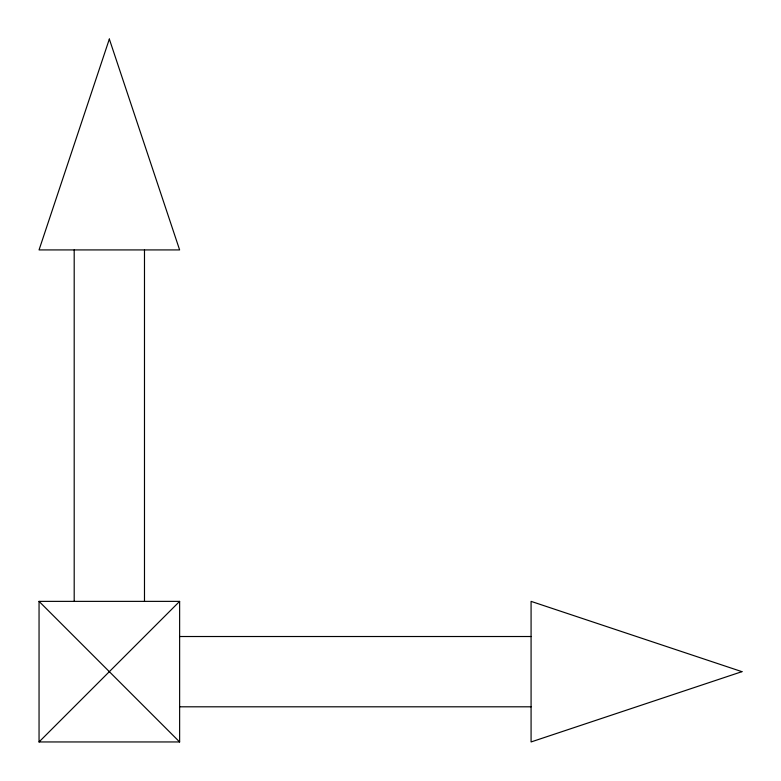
<?xml version="1.0" encoding="UTF-8"?>
<svg xmlns="http://www.w3.org/2000/svg" width="781" height="781" viewBox="0 0 781 781"><rect width="100%" height="100%" fill="white"/><g stroke="black" fill="none" stroke-linecap="round" stroke-linejoin="round"><path stroke-width="1.17" d="M39.05 741.95L179.63 601.37L179.63 741.95L39.05 741.95L39.05 601.37L179.63 601.37M179.63 636.515L531.08 636.515M179.63 706.805L531.08 706.805M39.05 601.37L179.63 741.95M144.485 249.92L144.485 601.37M74.195 249.92L74.195 601.37M109.34 39.05L39.05 249.92L179.63 249.92L109.34 39.05M741.95 671.66L531.08 741.95L531.08 601.37L741.95 671.66"/></g></svg>
